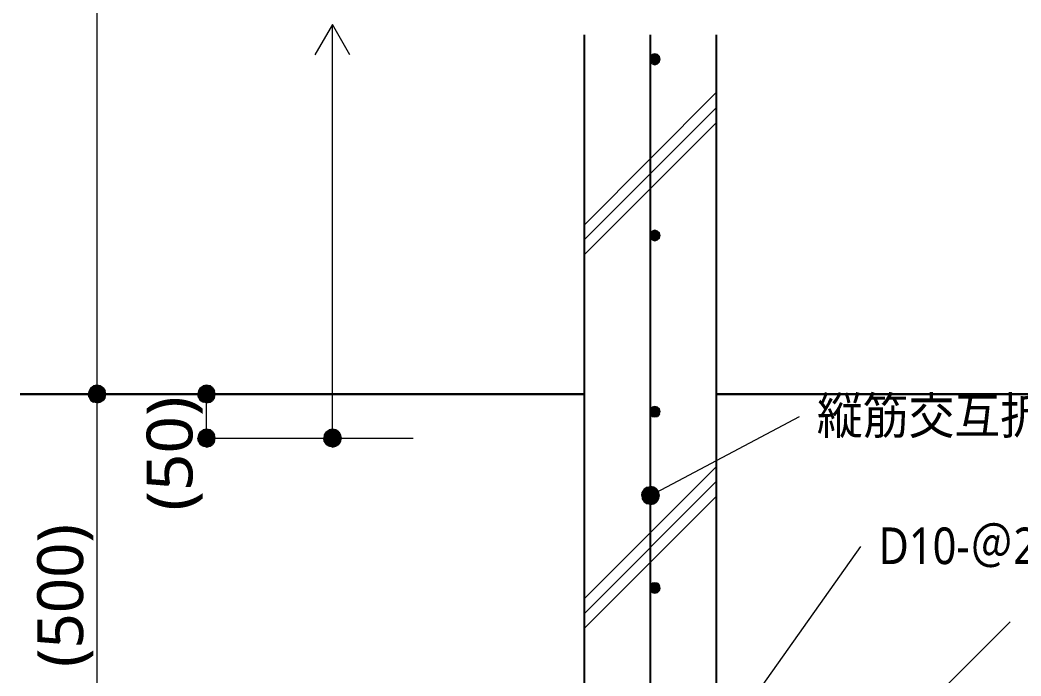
# Model space of a CAD drawing. Header units: millimetres. Extents: x 0 to 420, y 0 to 297.
# Drawn here: x 261.2 to 318, y 184.7 to 221.9 of the extents above; entities that cross this region are included whole.
import ezdxf
from ezdxf.enums import TextEntityAlignment as Align

# ---------------------------------------------------------------- set-up
doc = ezdxf.new("R2010")
doc.units = ezdxf.units.MM
doc.styles.add('kst32b', font='NotoSansJP-Variable.ttf')

msp = doc.modelspace()

# ---------------------------------------------------------------- hatches: boundary and pattern name
h = msp.add_hatch(color=7)
h.paths.add_polyline_path([(297.222, 219.964), (297.074, 219.922), (297.222, 219.668), (297.222, 219.964)])
h.paths.add_polyline_path([(297.074, 219.922), (297.222, 219.668), (296.968, 219.816), (297.074, 219.922)])
h.paths.add_polyline_path([(297.222, 219.668), (296.968, 219.816), (296.926, 219.668), (297.222, 219.668)])
h = msp.add_hatch(color=7)
h.paths.add_polyline_path([(297.519, 219.668), (297.476, 219.816), (297.222, 219.668), (297.519, 219.668)])
h.paths.add_polyline_path([(297.476, 219.816), (297.222, 219.668), (297.371, 219.922), (297.476, 219.816)])
h.paths.add_polyline_path([(297.222, 219.668), (297.371, 219.922), (297.222, 219.964), (297.222, 219.668)])
h = msp.add_hatch(color=7)
h.paths.add_polyline_path([(296.926, 219.668), (296.968, 219.52), (297.222, 219.668), (296.926, 219.668)])
h.paths.add_polyline_path([(296.968, 219.52), (297.222, 219.668), (297.074, 219.392), (296.968, 219.52)])
h.paths.add_polyline_path([(297.222, 219.668), (297.074, 219.392), (297.222, 219.35), (297.222, 219.668)])
h = msp.add_hatch(color=7)
h.paths.add_polyline_path([(297.222, 219.35), (297.371, 219.392), (297.222, 219.668), (297.222, 219.35)])
h.paths.add_polyline_path([(297.371, 219.392), (297.222, 219.668), (297.476, 219.52), (297.371, 219.392)])
h.paths.add_polyline_path([(297.222, 219.668), (297.476, 219.52), (297.519, 219.668), (297.222, 219.668)])
h = msp.add_hatch(color=7)
h.paths.add_polyline_path([(297.222, 209.952), (297.074, 209.91), (297.222, 209.656), (297.222, 209.952)])
h.paths.add_polyline_path([(297.074, 209.91), (297.222, 209.656), (296.968, 209.804), (297.074, 209.91)])
h.paths.add_polyline_path([(297.222, 209.656), (296.968, 209.804), (296.926, 209.656), (297.222, 209.656)])
h = msp.add_hatch(color=7)
h.paths.add_polyline_path([(296.926, 209.656), (296.968, 209.508), (297.222, 209.656), (296.926, 209.656)])
h.paths.add_polyline_path([(296.968, 209.508), (297.222, 209.656), (297.074, 209.402), (296.968, 209.508)])
h.paths.add_polyline_path([(297.222, 209.656), (297.074, 209.402), (297.222, 209.359), (297.222, 209.656)])
h = msp.add_hatch(color=7)
h.paths.add_polyline_path([(297.519, 209.656), (297.476, 209.804), (297.222, 209.656), (297.519, 209.656)])
h.paths.add_polyline_path([(297.476, 209.804), (297.222, 209.656), (297.371, 209.91), (297.476, 209.804)])
h.paths.add_polyline_path([(297.222, 209.656), (297.371, 209.91), (297.222, 209.952), (297.222, 209.656)])
h = msp.add_hatch(color=7)
h.paths.add_polyline_path([(297.222, 209.359), (297.371, 209.402), (297.222, 209.656), (297.222, 209.359)])
h.paths.add_polyline_path([(297.371, 209.402), (297.222, 209.656), (297.476, 209.508), (297.371, 209.402)])
h.paths.add_polyline_path([(297.222, 209.656), (297.476, 209.508), (297.519, 209.656), (297.222, 209.656)])
h = msp.add_hatch(color=7)
h.paths.add_polyline_path([(265.578, 201.168), (265.388, 201.126), (265.578, 200.66), (265.578, 201.168)])
h.paths.add_polyline_path([(265.388, 201.126), (265.578, 200.66), (265.239, 201.02), (265.388, 201.126)])
h.paths.add_polyline_path([(265.578, 200.66), (265.239, 201.02), (265.134, 200.85), (265.578, 200.66)])
for points in [[(265.769, 201.126), (265.578, 201.168), (265.578, 200.66), (265.769, 201.126)], [(271.992, 201.126), (271.801, 201.168), (271.801, 200.66), (271.992, 201.126)], [(271.992, 198.628), (271.801, 198.67), (271.801, 198.162), (271.992, 198.628)], [(279.125, 198.628), (278.934, 198.67), (278.934, 198.162), (279.125, 198.628)], [(296.503, 194.712), (296.609, 194.543), (296.968, 194.903), (296.503, 194.712)]]:
    msp.add_hatch(color=7).paths.add_polyline_path(points)
h = msp.add_hatch(color=7)
h.paths.add_polyline_path([(266.086, 200.66), (266.044, 200.85), (265.578, 200.66), (266.086, 200.66)])
h.paths.add_polyline_path([(266.044, 200.85), (265.578, 200.66), (265.938, 201.02), (266.044, 200.85)])
h.paths.add_polyline_path([(265.578, 200.66), (265.938, 201.02), (265.769, 201.126), (265.578, 200.66)])
h = msp.add_hatch(color=7)
h.paths.add_polyline_path([(271.801, 201.168), (271.611, 201.126), (271.801, 200.66), (271.801, 201.168)])
h.paths.add_polyline_path([(271.611, 201.126), (271.801, 200.66), (271.441, 201.02), (271.611, 201.126)])
h.paths.add_polyline_path([(271.801, 200.66), (271.441, 201.02), (271.336, 200.85), (271.801, 200.66)])
h = msp.add_hatch(color=7)
h.paths.add_polyline_path([(272.288, 200.66), (272.246, 200.85), (271.801, 200.66), (272.288, 200.66)])
h.paths.add_polyline_path([(272.246, 200.85), (271.801, 200.66), (272.14, 201.02), (272.246, 200.85)])
h.paths.add_polyline_path([(271.801, 200.66), (272.14, 201.02), (271.992, 201.126), (271.801, 200.66)])
h = msp.add_hatch(color=7)
h.paths.add_polyline_path([(265.134, 200.85), (265.091, 200.66), (265.578, 200.66), (265.134, 200.85)])
h.paths.add_polyline_path([(265.091, 200.66), (265.578, 200.66), (265.134, 200.47), (265.091, 200.66)])
h.paths.add_polyline_path([(265.578, 200.66), (265.134, 200.47), (265.239, 200.3), (265.578, 200.66)])
h = msp.add_hatch(color=7)
h.paths.add_polyline_path([(265.239, 200.3), (265.388, 200.194), (265.578, 200.66), (265.239, 200.3)])
h.paths.add_polyline_path([(265.388, 200.194), (265.578, 200.66), (265.578, 200.152), (265.388, 200.194)])
h.paths.add_polyline_path([(265.578, 200.66), (265.578, 200.152), (265.769, 200.194), (265.578, 200.66)])
h = msp.add_hatch(color=7)
h.paths.add_polyline_path([(265.769, 200.194), (265.938, 200.3), (265.578, 200.66), (265.769, 200.194)])
h.paths.add_polyline_path([(265.938, 200.3), (265.578, 200.66), (266.044, 200.47), (265.938, 200.3)])
h.paths.add_polyline_path([(265.578, 200.66), (266.044, 200.47), (266.086, 200.66), (265.578, 200.66)])
h = msp.add_hatch(color=7)
h.paths.add_polyline_path([(271.336, 200.85), (271.293, 200.66), (271.801, 200.66), (271.336, 200.85)])
h.paths.add_polyline_path([(271.293, 200.66), (271.801, 200.66), (271.336, 200.47), (271.293, 200.66)])
h.paths.add_polyline_path([(271.801, 200.66), (271.336, 200.47), (271.441, 200.3), (271.801, 200.66)])
h = msp.add_hatch(color=7)
h.paths.add_polyline_path([(271.441, 200.3), (271.611, 200.194), (271.801, 200.66), (271.441, 200.3)])
h.paths.add_polyline_path([(271.611, 200.194), (271.801, 200.66), (271.801, 200.152), (271.611, 200.194)])
h.paths.add_polyline_path([(271.801, 200.66), (271.801, 200.152), (271.992, 200.194), (271.801, 200.66)])
h = msp.add_hatch(color=7)
h.paths.add_polyline_path([(271.992, 200.194), (272.14, 200.3), (271.801, 200.66), (271.992, 200.194)])
h.paths.add_polyline_path([(272.14, 200.3), (271.801, 200.66), (272.246, 200.47), (272.14, 200.3)])
h.paths.add_polyline_path([(271.801, 200.66), (272.246, 200.47), (272.288, 200.66), (271.801, 200.66)])
h = msp.add_hatch(color=7)
h.paths.add_polyline_path([(297.222, 199.962), (297.074, 199.919), (297.222, 199.665), (297.222, 199.962)])
h.paths.add_polyline_path([(297.074, 199.919), (297.222, 199.665), (296.968, 199.813), (297.074, 199.919)])
h.paths.add_polyline_path([(297.222, 199.665), (296.968, 199.813), (296.926, 199.665), (297.222, 199.665)])
h = msp.add_hatch(color=7)
h.paths.add_polyline_path([(297.519, 199.665), (297.476, 199.813), (297.222, 199.665), (297.519, 199.665)])
h.paths.add_polyline_path([(297.476, 199.813), (297.222, 199.665), (297.371, 199.919), (297.476, 199.813)])
h.paths.add_polyline_path([(297.222, 199.665), (297.371, 199.919), (297.222, 199.962), (297.222, 199.665)])
h = msp.add_hatch(color=7)
h.paths.add_polyline_path([(296.926, 199.665), (296.968, 199.517), (297.222, 199.665), (296.926, 199.665)])
h.paths.add_polyline_path([(296.968, 199.517), (297.222, 199.665), (297.074, 199.39), (296.968, 199.517)])
h.paths.add_polyline_path([(297.222, 199.665), (297.074, 199.39), (297.222, 199.369), (297.222, 199.665)])
h = msp.add_hatch(color=7)
h.paths.add_polyline_path([(297.222, 199.369), (297.371, 199.39), (297.222, 199.665), (297.222, 199.369)])
h.paths.add_polyline_path([(297.371, 199.39), (297.222, 199.665), (297.476, 199.517), (297.371, 199.39)])
h.paths.add_polyline_path([(297.222, 199.665), (297.476, 199.517), (297.519, 199.665), (297.222, 199.665)])
h = msp.add_hatch(color=7)
h.paths.add_polyline_path([(271.336, 198.353), (271.293, 198.162), (271.801, 198.162), (271.336, 198.353)])
h.paths.add_polyline_path([(271.293, 198.162), (271.801, 198.162), (271.336, 197.972), (271.293, 198.162)])
h.paths.add_polyline_path([(271.801, 198.162), (271.336, 197.972), (271.441, 197.803), (271.801, 198.162)])
h = msp.add_hatch(color=7)
h.paths.add_polyline_path([(271.801, 198.67), (271.611, 198.628), (271.801, 198.162), (271.801, 198.67)])
h.paths.add_polyline_path([(271.611, 198.628), (271.801, 198.162), (271.441, 198.522), (271.611, 198.628)])
h.paths.add_polyline_path([(271.801, 198.162), (271.441, 198.522), (271.336, 198.353), (271.801, 198.162)])
h = msp.add_hatch(color=7)
h.paths.add_polyline_path([(271.441, 197.803), (271.611, 197.697), (271.801, 198.162), (271.441, 197.803)])
h.paths.add_polyline_path([(271.611, 197.697), (271.801, 198.162), (271.801, 197.654), (271.611, 197.697)])
h.paths.add_polyline_path([(271.801, 198.162), (271.801, 197.654), (271.992, 197.697), (271.801, 198.162)])
h = msp.add_hatch(color=7)
h.paths.add_polyline_path([(272.288, 198.162), (272.246, 198.353), (271.801, 198.162), (272.288, 198.162)])
h.paths.add_polyline_path([(272.246, 198.353), (271.801, 198.162), (272.14, 198.522), (272.246, 198.353)])
h.paths.add_polyline_path([(271.801, 198.162), (272.14, 198.522), (271.992, 198.628), (271.801, 198.162)])
h = msp.add_hatch(color=7)
h.paths.add_polyline_path([(271.992, 197.697), (272.14, 197.803), (271.801, 198.162), (271.992, 197.697)])
h.paths.add_polyline_path([(272.14, 197.803), (271.801, 198.162), (272.246, 197.972), (272.14, 197.803)])
h.paths.add_polyline_path([(271.801, 198.162), (272.246, 197.972), (272.288, 198.162), (271.801, 198.162)])
h = msp.add_hatch(color=7)
h.paths.add_polyline_path([(278.469, 198.353), (278.448, 198.162), (278.934, 198.162), (278.469, 198.353)])
h.paths.add_polyline_path([(278.448, 198.162), (278.934, 198.162), (278.469, 197.972), (278.448, 198.162)])
h.paths.add_polyline_path([(278.934, 198.162), (278.469, 197.972), (278.575, 197.803), (278.934, 198.162)])
h = msp.add_hatch(color=7)
h.paths.add_polyline_path([(278.934, 198.67), (278.744, 198.628), (278.934, 198.162), (278.934, 198.67)])
h.paths.add_polyline_path([(278.744, 198.628), (278.934, 198.162), (278.575, 198.522), (278.744, 198.628)])
h.paths.add_polyline_path([(278.934, 198.162), (278.575, 198.522), (278.469, 198.353), (278.934, 198.162)])
h = msp.add_hatch(color=7)
h.paths.add_polyline_path([(278.575, 197.803), (278.744, 197.697), (278.934, 198.162), (278.575, 197.803)])
h.paths.add_polyline_path([(278.744, 197.697), (278.934, 198.162), (278.934, 197.654), (278.744, 197.697)])
h.paths.add_polyline_path([(278.934, 198.162), (278.934, 197.654), (279.125, 197.697), (278.934, 198.162)])
h = msp.add_hatch(color=7)
h.paths.add_polyline_path([(279.442, 198.162), (279.4, 198.353), (278.934, 198.162), (279.442, 198.162)])
h.paths.add_polyline_path([(279.4, 198.353), (278.934, 198.162), (279.294, 198.522), (279.4, 198.353)])
h.paths.add_polyline_path([(278.934, 198.162), (279.294, 198.522), (279.125, 198.628), (278.934, 198.162)])
h = msp.add_hatch(color=7)
h.paths.add_polyline_path([(279.125, 197.697), (279.294, 197.803), (278.934, 198.162), (279.125, 197.697)])
h.paths.add_polyline_path([(279.294, 197.803), (278.934, 198.162), (279.4, 197.972), (279.294, 197.803)])
h.paths.add_polyline_path([(278.934, 198.162), (279.4, 197.972), (279.442, 198.162), (278.934, 198.162)])
h = msp.add_hatch(color=7)
h.paths.add_polyline_path([(297.159, 195.368), (296.968, 195.411), (296.968, 194.903), (297.159, 195.368)])
h.paths.add_polyline_path([(296.968, 195.411), (296.968, 194.903), (296.778, 195.368), (296.968, 195.411)])
h.paths.add_polyline_path([(296.968, 194.903), (296.778, 195.368), (296.609, 195.262), (296.968, 194.903)])
h = msp.add_hatch(color=7)
h.paths.add_polyline_path([(297.476, 194.903), (297.434, 195.093), (296.968, 194.903), (297.476, 194.903)])
h.paths.add_polyline_path([(297.434, 195.093), (296.968, 194.903), (297.328, 195.262), (297.434, 195.093)])
h.paths.add_polyline_path([(296.968, 194.903), (297.328, 195.262), (297.159, 195.368), (296.968, 194.903)])
h = msp.add_hatch(color=7)
h.paths.add_polyline_path([(296.609, 195.262), (296.503, 195.093), (296.968, 194.903), (296.609, 195.262)])
h.paths.add_polyline_path([(296.503, 195.093), (296.968, 194.903), (296.482, 194.903), (296.503, 195.093)])
h.paths.add_polyline_path([(296.968, 194.903), (296.482, 194.903), (296.503, 194.712), (296.968, 194.903)])
h = msp.add_hatch(color=7)
h.paths.add_polyline_path([(296.609, 194.543), (296.778, 194.437), (296.968, 194.903), (296.609, 194.543)])
h.paths.add_polyline_path([(296.778, 194.437), (296.968, 194.903), (296.968, 194.395), (296.778, 194.437)])
h.paths.add_polyline_path([(296.968, 194.903), (296.968, 194.395), (297.159, 194.437), (296.968, 194.903)])
h = msp.add_hatch(color=7)
h.paths.add_polyline_path([(297.159, 194.437), (297.328, 194.543), (296.968, 194.903), (297.159, 194.437)])
h.paths.add_polyline_path([(297.328, 194.543), (296.968, 194.903), (297.434, 194.712), (297.328, 194.543)])
h.paths.add_polyline_path([(296.968, 194.903), (297.434, 194.712), (297.476, 194.903), (296.968, 194.903)])
h = msp.add_hatch(color=7)
h.paths.add_polyline_path([(297.222, 189.95), (297.074, 189.929), (297.222, 189.653), (297.222, 189.95)])
h.paths.add_polyline_path([(297.074, 189.929), (297.222, 189.653), (296.968, 189.801), (297.074, 189.929)])
h.paths.add_polyline_path([(297.222, 189.653), (296.968, 189.801), (296.926, 189.653), (297.222, 189.653)])
h = msp.add_hatch(color=7)
h.paths.add_polyline_path([(296.926, 189.653), (296.968, 189.505), (297.222, 189.653), (296.926, 189.653)])
h.paths.add_polyline_path([(296.968, 189.505), (297.222, 189.653), (297.074, 189.399), (296.968, 189.505)])
h.paths.add_polyline_path([(297.222, 189.653), (297.074, 189.399), (297.222, 189.357), (297.222, 189.653)])
h = msp.add_hatch(color=7)
h.paths.add_polyline_path([(297.519, 189.653), (297.476, 189.801), (297.222, 189.653), (297.519, 189.653)])
h.paths.add_polyline_path([(297.476, 189.801), (297.222, 189.653), (297.371, 189.929), (297.476, 189.801)])
h.paths.add_polyline_path([(297.222, 189.653), (297.371, 189.929), (297.222, 189.95), (297.222, 189.653)])
h = msp.add_hatch(color=7)
h.paths.add_polyline_path([(297.222, 189.357), (297.371, 189.399), (297.222, 189.653), (297.222, 189.357)])
h.paths.add_polyline_path([(297.371, 189.399), (297.222, 189.653), (297.476, 189.505), (297.371, 189.399)])
h.paths.add_polyline_path([(297.222, 189.653), (297.476, 189.505), (297.519, 189.653), (297.222, 189.653)])

# ---------------------------------------------------------------- linework, layer by layer
at = {"lineweight": 13}
for points in [[(265.578, 262.149), (265.578, 200.66), (265.578, 175.662)], [(279.929, 219.9), (278.934, 221.636), (277.939, 219.9)], [(278.934, 198.162), (278.934, 221.636)], [(293.222, 210.27), (300.715, 217.784)], [(293.222, 209.423), (300.715, 216.916)], [(293.222, 208.576), (300.715, 216.069)], [(271.801, 198.162), (271.801, 200.66)], [(296.968, 194.903), (305.414, 199.39)], [(271.801, 198.162), (283.506, 198.162)], [(293.222, 189.061), (300.715, 196.554)], [(293.222, 188.214), (300.715, 195.707)], [(293.222, 187.367), (300.715, 194.86)], [(299.466, 178.668), (308.906, 192.003)], [(309.944, 180.298), (317.373, 187.727)]]:
    msp.add_lwpolyline(points, dxfattribs=at)
at = {"lineweight": 25}
for points in [[(293.222, 183.155), (293.222, 221.043)], [(296.968, 178.054), (296.968, 221.043)], [(311.975, 175.662), (311.975, 183.155), (300.715, 183.155), (300.715, 221.043)]]:
    msp.add_lwpolyline(points, dxfattribs=at)
at = {"lineweight": 0}
for points in [[(297.222, 219.668), (296.968, 219.816), (296.926, 219.668)], [(297.074, 219.922), (297.222, 219.668), (296.968, 219.816)], [(297.222, 219.964), (297.074, 219.922), (297.222, 219.668)], [(297.222, 219.668), (297.371, 219.922), (297.222, 219.964)], [(297.476, 219.816), (297.222, 219.668), (297.371, 219.922)], [(297.519, 219.668), (297.476, 219.816), (297.222, 219.668)], [(296.926, 219.668), (296.968, 219.52), (297.222, 219.668)], [(296.968, 219.52), (297.222, 219.668), (297.074, 219.392)], [(297.222, 219.668), (297.074, 219.392), (297.222, 219.35)], [(297.222, 219.35), (297.371, 219.392), (297.222, 219.668)], [(297.371, 219.392), (297.222, 219.668), (297.476, 219.52)], [(297.222, 219.668), (297.476, 219.52), (297.519, 219.668)], [(297.222, 209.656), (296.968, 209.804), (296.926, 209.656)], [(296.926, 209.656), (296.968, 209.508), (297.222, 209.656)], [(297.074, 209.91), (297.222, 209.656), (296.968, 209.804)], [(296.968, 209.508), (297.222, 209.656), (297.074, 209.402)], [(297.222, 209.952), (297.074, 209.91), (297.222, 209.656)], [(297.222, 209.656), (297.074, 209.402), (297.222, 209.359)], [(297.222, 209.656), (297.371, 209.91), (297.222, 209.952)], [(297.476, 209.804), (297.222, 209.656), (297.371, 209.91)], [(297.519, 209.656), (297.476, 209.804), (297.222, 209.656)], [(297.222, 209.359), (297.371, 209.402), (297.222, 209.656)], [(297.371, 209.402), (297.222, 209.656), (297.476, 209.508)], [(297.222, 209.656), (297.476, 209.508), (297.519, 209.656)], [(265.578, 200.66), (265.239, 201.02), (265.134, 200.85)], [(265.388, 201.126), (265.578, 200.66), (265.239, 201.02)], [(265.578, 201.168), (265.388, 201.126), (265.578, 200.66)], [(265.769, 201.126), (265.578, 201.168), (265.578, 200.66)], [(265.578, 200.66), (265.938, 201.02), (265.769, 201.126)], [(266.044, 200.85), (265.578, 200.66), (265.938, 201.02)], [(271.801, 200.66), (271.441, 201.02), (271.336, 200.85)], [(271.611, 201.126), (271.801, 200.66), (271.441, 201.02)], [(271.801, 201.168), (271.611, 201.126), (271.801, 200.66)], [(271.992, 201.126), (271.801, 201.168), (271.801, 200.66)], [(271.801, 200.66), (272.14, 201.02), (271.992, 201.126)], [(272.246, 200.85), (271.801, 200.66), (272.14, 201.02)], [(265.134, 200.85), (265.091, 200.66), (265.578, 200.66)], [(265.091, 200.66), (265.578, 200.66), (265.134, 200.47)], [(265.578, 200.66), (265.134, 200.47), (265.239, 200.3)], [(265.239, 200.3), (265.388, 200.194), (265.578, 200.66)], [(265.388, 200.194), (265.578, 200.66), (265.578, 200.152)], [(266.086, 200.66), (266.044, 200.85), (265.578, 200.66)], [(265.578, 200.66), (265.578, 200.152), (265.769, 200.194)], [(265.769, 200.194), (265.938, 200.3), (265.578, 200.66)], [(265.938, 200.3), (265.578, 200.66), (266.044, 200.47)], [(265.578, 200.66), (266.044, 200.47), (266.086, 200.66)], [(271.336, 200.85), (271.293, 200.66), (271.801, 200.66)], [(271.293, 200.66), (271.801, 200.66), (271.336, 200.47)], [(271.801, 200.66), (271.336, 200.47), (271.441, 200.3)], [(271.441, 200.3), (271.611, 200.194), (271.801, 200.66)], [(271.611, 200.194), (271.801, 200.66), (271.801, 200.152)], [(272.288, 200.66), (272.246, 200.85), (271.801, 200.66)], [(271.801, 200.66), (271.801, 200.152), (271.992, 200.194)], [(271.992, 200.194), (272.14, 200.3), (271.801, 200.66)], [(272.14, 200.3), (271.801, 200.66), (272.246, 200.47)], [(271.801, 200.66), (272.246, 200.47), (272.288, 200.66)], [(297.222, 199.665), (296.968, 199.813), (296.926, 199.665)], [(297.074, 199.919), (297.222, 199.665), (296.968, 199.813)], [(297.222, 199.962), (297.074, 199.919), (297.222, 199.665)], [(297.222, 199.665), (297.371, 199.919), (297.222, 199.962)], [(297.476, 199.813), (297.222, 199.665), (297.371, 199.919)], [(297.519, 199.665), (297.476, 199.813), (297.222, 199.665)], [(296.926, 199.665), (296.968, 199.517), (297.222, 199.665)], [(296.968, 199.517), (297.222, 199.665), (297.074, 199.39)], [(297.222, 199.665), (297.074, 199.39), (297.222, 199.369)], [(297.222, 199.369), (297.371, 199.39), (297.222, 199.665)], [(297.371, 199.39), (297.222, 199.665), (297.476, 199.517)], [(297.222, 199.665), (297.476, 199.517), (297.519, 199.665)], [(271.336, 198.353), (271.293, 198.162), (271.801, 198.162)], [(271.293, 198.162), (271.801, 198.162), (271.336, 197.972)], [(271.801, 198.162), (271.441, 198.522), (271.336, 198.353)], [(271.801, 198.162), (271.336, 197.972), (271.441, 197.803)], [(271.611, 198.628), (271.801, 198.162), (271.441, 198.522)], [(271.441, 197.803), (271.611, 197.697), (271.801, 198.162)], [(271.801, 198.67), (271.611, 198.628), (271.801, 198.162)], [(271.611, 197.697), (271.801, 198.162), (271.801, 197.654)], [(271.992, 198.628), (271.801, 198.67), (271.801, 198.162)], [(271.801, 198.162), (272.14, 198.522), (271.992, 198.628)], [(272.246, 198.353), (271.801, 198.162), (272.14, 198.522)], [(272.288, 198.162), (272.246, 198.353), (271.801, 198.162)], [(271.801, 198.162), (271.801, 197.654), (271.992, 197.697)], [(271.992, 197.697), (272.14, 197.803), (271.801, 198.162)], [(272.14, 197.803), (271.801, 198.162), (272.246, 197.972)], [(271.801, 198.162), (272.246, 197.972), (272.288, 198.162)], [(278.469, 198.353), (278.448, 198.162), (278.934, 198.162)], [(278.448, 198.162), (278.934, 198.162), (278.469, 197.972)], [(278.934, 198.162), (278.575, 198.522), (278.469, 198.353)], [(278.934, 198.162), (278.469, 197.972), (278.575, 197.803)], [(278.744, 198.628), (278.934, 198.162), (278.575, 198.522)], [(278.575, 197.803), (278.744, 197.697), (278.934, 198.162)], [(278.934, 198.67), (278.744, 198.628), (278.934, 198.162)], [(278.744, 197.697), (278.934, 198.162), (278.934, 197.654)], [(279.125, 198.628), (278.934, 198.67), (278.934, 198.162)], [(278.934, 198.162), (279.294, 198.522), (279.125, 198.628)], [(279.4, 198.353), (278.934, 198.162), (279.294, 198.522)], [(279.442, 198.162), (279.4, 198.353), (278.934, 198.162)], [(278.934, 198.162), (278.934, 197.654), (279.125, 197.697)], [(279.125, 197.697), (279.294, 197.803), (278.934, 198.162)], [(279.294, 197.803), (278.934, 198.162), (279.4, 197.972)], [(278.934, 198.162), (279.4, 197.972), (279.442, 198.162)], [(296.968, 194.903), (296.778, 195.368), (296.609, 195.262)], [(296.968, 195.411), (296.968, 194.903), (296.778, 195.368)], [(297.159, 195.368), (296.968, 195.411), (296.968, 194.903)], [(296.968, 194.903), (297.328, 195.262), (297.159, 195.368)], [(296.503, 195.093), (296.968, 194.903), (296.482, 194.903)], [(296.968, 194.903), (296.482, 194.903), (296.503, 194.712)], [(296.609, 195.262), (296.503, 195.093), (296.968, 194.903)], [(296.503, 194.712), (296.609, 194.543), (296.968, 194.903)], [(296.609, 194.543), (296.778, 194.437), (296.968, 194.903)], [(296.778, 194.437), (296.968, 194.903), (296.968, 194.395)], [(297.434, 195.093), (296.968, 194.903), (297.328, 195.262)], [(297.476, 194.903), (297.434, 195.093), (296.968, 194.903)], [(296.968, 194.903), (296.968, 194.395), (297.159, 194.437)], [(297.159, 194.437), (297.328, 194.543), (296.968, 194.903)], [(297.328, 194.543), (296.968, 194.903), (297.434, 194.712)], [(296.968, 194.903), (297.434, 194.712), (297.476, 194.903)], [(297.222, 189.653), (296.968, 189.801), (296.926, 189.653)], [(296.926, 189.653), (296.968, 189.505), (297.222, 189.653)], [(297.074, 189.929), (297.222, 189.653), (296.968, 189.801)], [(296.968, 189.505), (297.222, 189.653), (297.074, 189.399)], [(297.222, 189.95), (297.074, 189.929), (297.222, 189.653)], [(297.222, 189.653), (297.074, 189.399), (297.222, 189.357)], [(297.222, 189.653), (297.371, 189.929), (297.222, 189.95)], [(297.476, 189.801), (297.222, 189.653), (297.371, 189.929)], [(297.519, 189.653), (297.476, 189.801), (297.222, 189.653)], [(297.222, 189.357), (297.371, 189.399), (297.222, 189.653)], [(297.371, 189.399), (297.222, 189.653), (297.476, 189.505)], [(297.222, 189.653), (297.476, 189.505), (297.519, 189.653)]]:
    msp.add_lwpolyline(points, close=True, dxfattribs=at)
at = {"lineweight": 25}
for points in [[(297.455, 219.678), (297.436, 219.773), (297.384, 219.85), (297.307, 219.903), (297.212, 219.922), (297.117, 219.903), (297.04, 219.85), (296.987, 219.773), (296.968, 219.678), (296.987, 219.583), (297.04, 219.506), (297.117, 219.454), (297.212, 219.435), (297.307, 219.454), (297.384, 219.506), (297.436, 219.583)], [(297.455, 209.666), (297.436, 209.761), (297.384, 209.839), (297.307, 209.891), (297.212, 209.91), (297.117, 209.891), (297.04, 209.839), (296.987, 209.761), (296.968, 209.666), (296.987, 209.572), (297.04, 209.494), (297.117, 209.442), (297.212, 209.423), (297.307, 209.442), (297.384, 209.494), (297.436, 209.572)], [(297.455, 199.676), (297.436, 199.771), (297.384, 199.848), (297.307, 199.9), (297.212, 199.919), (297.117, 199.9), (297.04, 199.848), (296.987, 199.771), (296.968, 199.676), (296.987, 199.581), (297.04, 199.504), (297.117, 199.451), (297.212, 199.432), (297.307, 199.451), (297.384, 199.504), (297.436, 199.581)], [(297.455, 189.664), (297.436, 189.759), (297.384, 189.836), (297.307, 189.888), (297.212, 189.907), (297.117, 189.888), (297.04, 189.836), (296.987, 189.759), (296.968, 189.664), (296.987, 189.569), (297.04, 189.492), (297.117, 189.44), (297.212, 189.421), (297.307, 189.44), (297.384, 189.492), (297.436, 189.569)]]:
    msp.add_lwpolyline(points, close=True, dxfattribs=at)
at = {"lineweight": 30}
for points in [[(261.218, 200.66), (293.222, 200.66)], [(300.715, 200.66), (332.719, 200.66)]]:
    msp.add_lwpolyline(points, dxfattribs=at)

# ---------------------------------------------------------------- texts
at = {"style": 'kst32b'}
for s, height, p, p2 in [('(50)', 2.5989, (270.997, 194.035), (270.997, 200.532)), ('縦筋交互折曲げ', 2.0791, (306.409, 198.395), (324.601, 198.395)), ('(500)', 2.5989, (264.795, 185.166), (264.795, 193.288)), ('D10-＠200', 2.0791, (309.901, 191.008), (321.596, 191.008))]:
    msp.add_text(s, height=height, dxfattribs=at).set_placement(p, p2, align=Align.FIT)

doc.saveas('drawing.dxf')
